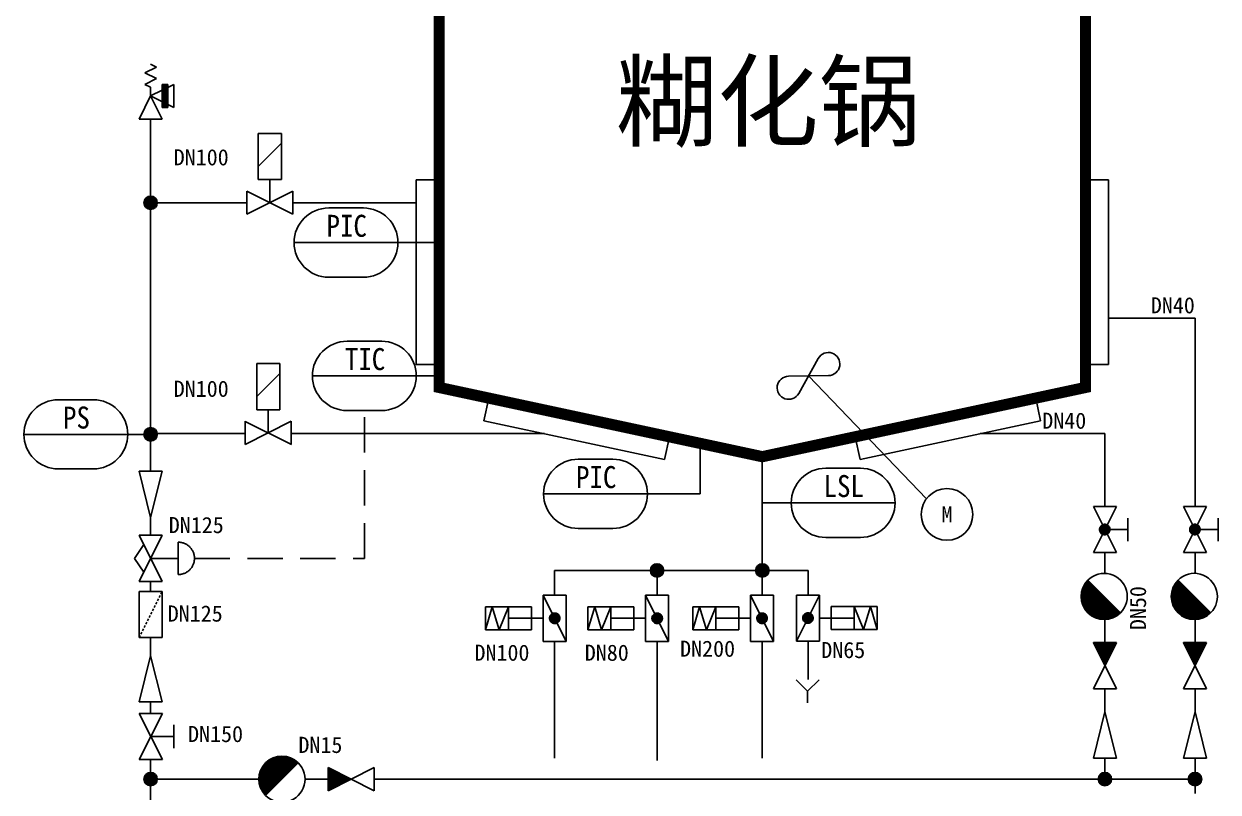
# Model space of a CAD drawing. Header units: millimetres. Extents: x 702 to 1891, y -286 to 555.
# Drawn here: x 941.5 to 1026.1, y 197.9 to 252.4 of the extents above; entities that cross this region are included whole.
import ezdxf
from ezdxf.enums import TextEntityAlignment as Align

# ---------------------------------------------------------------- set-up
doc = ezdxf.new("R2010")
doc.units = ezdxf.units.MM
doc.header["$MEASUREMENT"] = 0
doc.linetypes.add('1', pattern=[0])
doc.linetypes.add('GESTRICHELT', pattern=[0.75, 0.5, -0.25])
doc.layers.get('0').update_dxf_attribs({"linetype": 'CONTINUOUS'})
for name, color, linetype in [('DUENN', 7, 'CONTINUOUS'), ('PRODUKT', 3, 'CONTINUOUS'), ('SYMBOLE', 3, 'CONTINUOUS'), ('TEXT', 7, 'CONTINUOUS')]:
    doc.layers.add(name, color=color, linetype=linetype)

# ---------------------------------------------------------------- blocks, each defined once
blk = doc.blocks.new('P856')
at = {"color": 3, "linetype": '1'}
for p, q in [((0, -2.5), (0, 2.5)), ((0, 2.5), (10, 2.5)), ((10, 2.5), (10, -2.5)), ((10, -2.5), (0, -2.5))]:
    blk.add_line(p, q, dxfattribs=at)
at = {"color": 6, "linetype": 'GESTRICHELT'}
blk.add_line((0, -2.5), (10, 2.5), dxfattribs=at)
blk = doc.blocks.new('*X10')
at = {"color": 0}
for p, q in [((150, 187.48), (150.02, 187.49)), ((150, 187.39), (150.07, 187.46)), ((150, 187.3), (150.13, 187.43)), ((150, 187.21), (150.19, 187.4)), ((150, 187.12), (150.25, 187.37)), ((150, 187.03), (150.31, 187.34)), ((150, 186.95), (150.37, 187.32)), ((150, 186.86), (150.43, 187.29)), ((150, 186.77), (150.49, 187.26)), ((150, 186.68), (150.55, 187.23)), ((150, 186.59), (150.6, 187.2)), ((150, 186.5), (150.66, 187.17)), ((150, 186.42), (150.72, 187.14)), ((150, 186.33), (150.78, 187.11)), ((150, 186.24), (150.84, 187.08)), ((150, 186.15), (150.9, 187.05)), ((150, 186.06), (150.96, 187.02)), ((150, 185.97), (151.02, 186.99)), ((150, 185.89), (151.08, 186.96)), ((150, 185.8), (151.14, 186.93)), ((150, 185.71), (151.19, 186.9)), ((150, 185.62), (151.25, 186.87)), ((150, 185.53), (151.31, 186.84)), ((150, 185.44), (151.37, 186.81)), ((150, 185.36), (151.43, 186.79)), ((150, 185.27), (151.49, 186.76)), ((150, 185.18), (151.55, 186.73)), ((150, 185.09), (151.61, 186.7)), ((150, 185), (151.67, 186.67)), ((150, 184.91), (151.72, 186.64)), ((150, 184.83), (151.78, 186.61)), ((150, 184.74), (151.84, 186.58)), ((150, 184.65), (151.9, 186.55)), ((150, 184.56), (151.96, 186.52)), ((150, 184.47), (152.02, 186.49)), ((150, 184.38), (152.08, 186.46)), ((150, 184.29), (152.14, 186.43)), ((150, 184.21), (152.2, 186.4)), ((150, 184.12), (152.25, 186.37)), ((150, 184.03), (152.31, 186.34)), ((150, 183.94), (152.37, 186.31)), ((150, 183.85), (152.43, 186.28)), ((150, 183.76), (152.49, 186.25)), ((150, 183.68), (152.55, 186.23)), ((150, 183.59), (152.61, 186.2)), ((150, 183.5), (152.67, 186.17)), ((150, 183.41), (152.73, 186.14)), ((150, 183.32), (152.79, 186.11)), ((150, 183.23), (152.84, 186.08)), ((150, 183.15), (152.9, 186.05)), ((150, 183.06), (152.96, 186.02)), ((150, 182.97), (153.02, 185.99)), ((150, 182.88), (153.08, 185.96)), ((150, 182.79), (153.14, 185.93)), ((150, 182.7), (153.2, 185.9)), ((150, 182.62), (153.26, 185.87)), ((150, 182.53), (153.32, 185.84)), ((150.12, 182.56), (153.37, 185.81)), ((150.3, 182.65), (153.43, 185.78)), ((150.48, 182.74), (153.49, 185.75)), ((150.65, 182.83), (153.55, 185.72)), ((150.83, 182.92), (153.61, 185.69)), ((151.01, 183), (153.67, 185.67)), ((151.18, 183.09), (153.73, 185.64)), ((151.36, 183.18), (153.79, 185.61)), ((151.54, 183.27), (153.85, 185.58)), ((151.71, 183.36), (153.9, 185.55)), ((151.89, 183.45), (153.96, 185.52)), ((152.07, 183.53), (154.02, 185.49)), ((152.24, 183.62), (154.08, 185.46)), ((152.42, 183.71), (154.14, 185.43)), ((152.6, 183.8), (154.2, 185.4)), ((152.77, 183.89), (154.26, 185.37)), ((152.95, 183.98), (154.32, 185.34)), ((153.13, 184.06), (154.38, 185.31)), ((153.3, 184.15), (154.43, 185.28)), ((153.48, 184.24), (154.49, 185.25)), ((153.66, 184.33), (154.55, 185.22)), ((153.84, 184.42), (154.61, 185.19)), ((154.01, 184.51), (154.67, 185.16)), ((154.19, 184.59), (154.73, 185.14)), ((154.37, 184.68), (154.79, 185.11)), ((154.54, 184.77), (154.85, 185.08)), ((154.72, 184.86), (154.91, 185.05)), ((154.9, 184.95), (154.97, 185.02))]:
    blk.add_line(p, q, dxfattribs=at)
blk = doc.blocks.new('006041')
at = {"color": 3, "linetype": 'Continuous'}
for p, q in [((0, -2.5), (10, 2.5)), ((10, -2.5), (0, 2.5)), ((0, 2.5), (0, -2.5)), ((10, 2.5), (10, -2.5))]:
    blk.add_line(p, q, dxfattribs=at)
at = {"color": 3}
blk.add_blockref('*X10', (-150, -185), dxfattribs=at)
blk = doc.blocks.new('00629')
at = {"color": 3, "linetype": '1'}
blk.add_line((3.535534, 3.535534), (-3.535534, -3.535534), dxfattribs=at)
at = {"color": 6, "linetype": '1'}
for p, q in [((-3.515018, -3.555932), (3.555932, 3.515018)), ((-3.369948, -3.693705), (3.693704, 3.369948)), ((-3.219201, -3.8258), (3.8258, 3.219201)), ((-3.062731, -3.952174), (3.952174, 3.062731)), ((-2.900466, -4.072751), (4.072751, 2.900466)), ((-2.732299, -4.187427), (4.187427, 2.732299)), ((-2.558093, -4.296063), (4.296063, 2.558093)), ((-2.377672, -4.398485), (4.398485, 2.377672)), ((-2.19082, -4.494475), (4.494475, 2.190819)), ((-1.997268, -4.583767), (4.583767, 1.997268)), ((-1.796694, -4.666036), (4.666036, 1.796694)), ((-1.588704, -4.740888), (4.740888, 1.588704)), ((-1.372818, -4.807845), (4.807845, 1.372818)), ((-1.14845, -4.866319), (4.866319, 1.14845)), ((-0.914875, -4.915588), (4.915588, 0.914875)), ((-0.671191, -4.954745), (4.954745, 0.67119)), ((-0.416246, -4.982644), (4.982644, 0.416246)), ((-0.148552, -4.997793), (4.997793, 0.148552)), ((0.133876, -4.998207), (4.998207, -0.133876)), ((0.433778, -4.981148), (4.981148, -0.433778)), ((0.755118, -4.942651), (4.942651, -0.755118)), ((1.10402, -4.876591), (4.876591, -1.10402)), ((1.490908, -4.772545), (4.772545, -1.490908)), ((1.936548, -4.609748), (4.609748, -1.936548)), ((2.497666, -4.331474), (4.331474, -2.497666))]:
    blk.add_line(p, q, dxfattribs=at)
at = {"color": 3, "linetype": '1'}
for start, end in [(45, 225.000008), (225.000008, 45)]:
    blk.add_arc((0, 0), 5, start, end, dxfattribs=at)
blk = doc.blocks.new('T710')
at = {"color": 3, "linetype": '1'}
for p, q in [((-1.25, 11.25), (0.004292, 11.877146)), ((1.25, 10), (-1.25, 11.25)), ((-1.25, 8.75), (1.25, 10)), ((1.25, 7.5), (-1.25, 8.75)), ((0, 5), (-5, 7.5)), ((-5, 7.5), (-5, 2.5)), ((-3.75, 2.5), (-3.75, 7.5)), ((-3.75, 7.5), (-2.5, 7.5)), ((-2.5, 7.5), (-2.5, 2.5)), ((1.25, 7.5), (0, 6.875)), ((0, 6.25), (0, 6.875)), ((0, 5), (0, 6.25)), ((-5, 2.5), (0, 5)), ((0, 5), (-2.5, 0)), ((2.5, 0), (0, 5)), ((-2.5, 2.5), (-3.75, 2.5)), ((-2.5, 0), (2.5, 0))]:
    blk.add_line(p, q, dxfattribs=at)
at = {"color": 6, "linetype": '1'}
for p, q in [((-3.75, 6.262565), (-2.512565, 7.5)), ((-3.75, 6.616118), (-2.866119, 7.5)), ((-3.75, 6.969672), (-3.219672, 7.5)), ((-3.75, 7.323225), (-3.573225, 7.5)), ((-3.75, 5.909012), (-2.5, 7.159012)), ((-3.75, 5.555458), (-2.5, 6.805458)), ((-3.75, 5.201905), (-2.5, 6.451905)), ((-3.75, 4.848352), (-2.5, 6.098352)), ((-3.75, 4.494798), (-2.5, 5.744798)), ((-3.75, 4.141245), (-2.5, 5.391245)), ((-3.75, 3.787691), (-2.5, 5.037691)), ((-3.75, 3.434138), (-2.5, 4.684138)), ((-3.75, 3.080585), (-2.5, 4.330585)), ((-3.75, 2.727031), (-2.5, 3.977031)), ((-3.623478, 2.5), (-2.5, 3.623478)), ((-3.269925, 2.5), (-2.5, 3.269924)), ((-2.916371, 2.5), (-2.5, 2.916371)), ((-2.562818, 2.5), (-2.5, 2.562818))]:
    blk.add_line(p, q, dxfattribs=at)
at = {"color": 1, "linetype": '1'}
for p, q in [((-3.75, 6.792895), (-3.042895, 7.5)), ((-3.75, 5.378682), (-2.5, 6.628682)), ((-3.75, 3.964468), (-2.5, 5.214468)), ((-3.75, 2.550254), (-2.5, 3.800254))]:
    blk.add_line(p, q, dxfattribs=at)
blk = doc.blocks.new('V158')
at = {"color": 3, "linetype": '1'}
for p, q in [((0, 2.5), (0, -2.5)), ((10, 0), (0, 2.5)), ((0, -2.5), (10, 0))]:
    blk.add_line(p, q, dxfattribs=at)
blk = doc.blocks.new('*X14')
at = {"color": 0}
for p, q in [((150, 187.48), (150.02, 187.49)), ((150, 187.39), (150.07, 187.46)), ((150, 187.3), (150.13, 187.43)), ((150, 187.21), (150.19, 187.4)), ((150, 187.12), (150.25, 187.37)), ((150, 187.03), (150.31, 187.34)), ((150, 186.95), (150.37, 187.32)), ((150, 186.86), (150.43, 187.29)), ((150, 186.77), (150.49, 187.26)), ((150, 186.68), (150.55, 187.23)), ((150, 186.59), (150.6, 187.2)), ((150, 186.5), (150.66, 187.17)), ((150, 186.42), (150.72, 187.14)), ((150, 186.33), (150.78, 187.11)), ((150, 186.24), (150.84, 187.08)), ((150, 186.15), (150.9, 187.05)), ((150, 186.06), (150.96, 187.02)), ((150, 185.97), (151.02, 186.99)), ((150, 185.89), (151.08, 186.96)), ((150, 185.8), (151.14, 186.93)), ((150, 185.71), (151.19, 186.9)), ((150, 185.62), (151.25, 186.87)), ((150, 185.53), (151.31, 186.84)), ((150, 185.44), (151.37, 186.81)), ((150, 185.36), (151.43, 186.79)), ((150, 185.27), (151.49, 186.76)), ((150, 185.18), (151.55, 186.73)), ((150, 185.09), (151.61, 186.7)), ((150, 185), (151.67, 186.67)), ((150, 184.91), (151.72, 186.64)), ((150, 184.83), (151.78, 186.61)), ((150, 184.74), (151.84, 186.58)), ((150, 184.65), (151.9, 186.55)), ((150, 184.56), (151.96, 186.52)), ((150, 184.47), (152.02, 186.49)), ((150, 184.38), (152.08, 186.46)), ((150, 184.29), (152.14, 186.43)), ((150, 184.21), (152.2, 186.4)), ((150, 184.12), (152.25, 186.37)), ((150, 184.03), (152.31, 186.34)), ((150, 183.94), (152.37, 186.31)), ((150, 183.85), (152.43, 186.28)), ((150, 183.76), (152.49, 186.25)), ((150, 183.68), (152.55, 186.23)), ((150, 183.59), (152.61, 186.2)), ((150, 183.5), (152.67, 186.17)), ((150, 183.41), (152.73, 186.14)), ((150, 183.32), (152.79, 186.11)), ((150, 183.23), (152.84, 186.08)), ((150, 183.15), (152.9, 186.05)), ((150, 183.06), (152.96, 186.02)), ((150, 182.97), (153.02, 185.99)), ((150, 182.88), (153.08, 185.96)), ((150, 182.79), (153.14, 185.93)), ((150, 182.7), (153.2, 185.9)), ((150, 182.62), (153.26, 185.87)), ((150, 182.53), (153.32, 185.84)), ((150.12, 182.56), (153.37, 185.81)), ((150.3, 182.65), (153.43, 185.78)), ((150.48, 182.74), (153.49, 185.75)), ((150.65, 182.83), (153.55, 185.72)), ((150.83, 182.92), (153.61, 185.69)), ((151.01, 183), (153.67, 185.67)), ((151.18, 183.09), (153.73, 185.64)), ((151.36, 183.18), (153.79, 185.61)), ((151.54, 183.27), (153.85, 185.58)), ((151.71, 183.36), (153.9, 185.55)), ((151.89, 183.45), (153.96, 185.52)), ((152.07, 183.53), (154.02, 185.49)), ((152.24, 183.62), (154.08, 185.46)), ((152.42, 183.71), (154.14, 185.43)), ((152.6, 183.8), (154.2, 185.4)), ((152.77, 183.89), (154.26, 185.37)), ((152.95, 183.98), (154.32, 185.34)), ((153.13, 184.06), (154.38, 185.31)), ((153.3, 184.15), (154.43, 185.28)), ((153.48, 184.24), (154.49, 185.25)), ((153.66, 184.33), (154.55, 185.22)), ((153.84, 184.42), (154.61, 185.19)), ((154.01, 184.51), (154.67, 185.16)), ((154.19, 184.59), (154.73, 185.14)), ((154.37, 184.68), (154.79, 185.11)), ((154.54, 184.77), (154.85, 185.08)), ((154.72, 184.86), (154.91, 185.05)), ((154.9, 184.95), (154.97, 185.02))]:
    blk.add_line(p, q, dxfattribs=at)

msp = doc.modelspace()

# ---------------------------------------------------------------- hatches: boundary and pattern name
at = {"layer": 'TEXT'}
for points in [[(950.974, 239.684, 1), (950.024, 239.684, 1)], [(950.974, 223.277, 1), (950.024, 223.277, 1)], [(986.858, 213.636, 1), (985.907, 213.636, 1)], [(994.317, 213.636, 1), (993.367, 213.636, 1)], [(950.974, 198.85, 1), (950.024, 198.85, 1)], [(1018.592, 198.85, 1), (1017.642, 198.85, 1)], [(1024.977, 198.85, 1), (1024.027, 198.85, 1)]]:
    msp.add_hatch(color=256, dxfattribs=at).paths.add_polyline_path(points)

# ---------------------------------------------------------------- linework, layer by layer
at = {"color": 6}
for p, q in [((950.499, 245.616), (950.499, 220.664)), ((957.337, 239.684), (950.499, 239.684)), ((969.308, 239.684), (960.608, 239.684)), ((1018.375, 231.506), (1024.502, 231.506)), ((1024.502, 231.506), (1024.502, 218.167)), ((950.499, 223.328), (957.224, 223.328)), ((960.495, 223.328), (978.403, 223.328)), ((1018.117, 223.328), (1009.28, 223.328)), ((1018.117, 223.328), (1018.117, 218.167)), ((950.499, 217.393), (950.499, 216.126)), ((1018.117, 214.896), (1018.117, 213.429)), ((1024.502, 214.896), (1024.502, 213.429)), ((950.499, 212.855), (950.499, 212.149)), ((950.499, 208.878), (950.499, 207.592)), ((950.499, 204.321), (950.499, 203.503)), ((950.499, 200.232), (950.499, 162.196)), ((958.17, 198.85), (950.499, 198.85))]:
    msp.add_line(p, q, dxfattribs=at)
at = {"color": 3, "linetype": '1'}
for p, q in [((959.762, 244.601), (958.126, 244.601)), ((958.126, 241.329), (958.126, 244.601)), ((959.762, 241.329), (959.762, 244.601)), ((958.118, 242.254), (959.751, 243.885)), ((959.762, 241.329), (958.126, 241.329)), ((958.944, 239.694), (958.944, 241.329)), ((957.309, 240.512), (957.309, 238.876)), ((960.58, 240.512), (957.309, 238.876)), ((957.321, 240.504), (960.587, 238.873)), ((960.58, 238.876), (960.58, 240.512)), ((958.015, 225.017), (958.015, 228.288)), ((959.65, 228.288), (958.015, 228.288)), ((959.65, 225.017), (959.65, 228.288)), ((958.006, 225.941), (959.639, 227.572)), ((959.65, 225.017), (958.015, 225.017)), ((959.65, 225.017), (958.015, 225.017)), ((958.832, 223.381), (958.832, 225.017)), ((960.468, 224.199), (957.197, 222.563)), ((957.197, 224.199), (957.197, 222.563)), ((957.209, 224.191), (960.475, 222.56)), ((960.468, 222.563), (960.468, 224.199)), ((949.682, 220.664), (950.499, 217.393)), ((951.317, 220.664), (949.682, 220.664)), ((950.499, 217.393), (951.317, 220.664)), ((1017.299, 218.167), (1018.935, 214.896)), ((1018.935, 218.167), (1017.299, 214.896)), ((1017.299, 218.167), (1018.935, 218.167)), ((1023.684, 218.167), (1025.32, 218.167)), ((1025.32, 218.167), (1023.684, 214.896)), ((1023.684, 218.167), (1025.32, 214.896)), ((1017.752, 216.633), (1017.744, 216.597)), ((1017.763, 216.669), (1017.752, 216.633)), ((1017.752, 216.635), (1018.207, 216.18)), ((1017.779, 216.703), (1017.763, 216.669)), ((1017.764, 216.669), (1018.241, 216.192)), ((1017.778, 216.701), (1018.273, 216.206)), ((1017.797, 216.735), (1017.779, 216.703)), ((1017.795, 216.731), (1018.303, 216.222)), ((1017.819, 216.765), (1017.797, 216.735)), ((1017.813, 216.758), (1018.33, 216.241)), ((1017.843, 216.793), (1017.819, 216.765)), ((1017.834, 216.784), (1018.356, 216.262)), ((1017.871, 216.819), (1017.843, 216.793)), ((1017.857, 216.807), (1018.379, 216.285)), ((1017.901, 216.841), (1017.871, 216.819)), ((1017.883, 216.828), (1018.4, 216.31)), ((1017.932, 216.86), (1017.901, 216.841)), ((1017.91, 216.847), (1018.419, 216.338)), ((1017.966, 216.876), (1017.932, 216.86)), ((1017.939, 216.864), (1018.436, 216.367)), ((1018.001, 216.889), (1017.966, 216.876)), ((1017.971, 216.878), (1018.45, 216.399)), ((1018.037, 216.898), (1018.001, 216.889)), ((1018.005, 216.89), (1018.462, 216.433)), ((1018.074, 216.903), (1018.037, 216.898)), ((1018.043, 216.899), (1018.471, 216.471)), ((1018.111, 216.905), (1018.074, 216.903)), ((1018.084, 216.904), (1018.476, 216.512)), ((1018.149, 216.902), (1018.111, 216.905)), ((1018.13, 216.904), (1018.476, 216.558)), ((1018.185, 216.896), (1018.149, 216.902)), ((1018.184, 216.897), (1018.469, 216.612)), ((1018.221, 216.887), (1018.185, 216.896)), ((1018.256, 216.873), (1018.221, 216.887)), ((1018.251, 216.875), (1018.448, 216.679)), ((1018.29, 216.857), (1018.256, 216.873)), ((1018.321, 216.837), (1018.29, 216.857)), ((1018.35, 216.814), (1018.321, 216.837)), ((1018.377, 216.788), (1018.35, 216.814)), ((1018.401, 216.759), (1018.377, 216.788)), ((1018.422, 216.729), (1018.401, 216.759)), ((1018.44, 216.696), (1018.422, 216.729)), ((1018.455, 216.661), (1018.44, 216.696)), ((1018.465, 216.626), (1018.455, 216.661)), ((1018.473, 216.589), (1018.465, 216.626)), ((1019.752, 217.35), (1019.752, 215.714)), ((1024.137, 216.633), (1024.129, 216.597)), ((1024.149, 216.669), (1024.137, 216.633)), ((1024.137, 216.635), (1024.592, 216.18)), ((1024.164, 216.703), (1024.149, 216.669)), ((1024.149, 216.669), (1024.627, 216.192)), ((1024.163, 216.701), (1024.659, 216.206)), ((1024.182, 216.735), (1024.164, 216.703)), ((1024.18, 216.731), (1024.688, 216.222)), ((1024.204, 216.765), (1024.182, 216.735)), ((1024.199, 216.758), (1024.716, 216.241)), ((1024.229, 216.793), (1024.204, 216.765)), ((1024.22, 216.784), (1024.741, 216.262)), ((1024.256, 216.819), (1024.229, 216.793)), ((1024.243, 216.807), (1024.764, 216.285)), ((1024.286, 216.841), (1024.256, 216.819)), ((1024.268, 216.828), (1024.785, 216.31)), ((1024.318, 216.86), (1024.286, 216.841)), ((1024.295, 216.847), (1024.804, 216.338)), ((1024.351, 216.876), (1024.318, 216.86)), ((1024.324, 216.864), (1024.821, 216.367)), ((1024.386, 216.889), (1024.351, 216.876)), ((1024.356, 216.878), (1024.836, 216.399)), ((1024.423, 216.898), (1024.386, 216.889)), ((1024.391, 216.89), (1024.847, 216.433)), ((1024.459, 216.903), (1024.423, 216.898)), ((1024.428, 216.899), (1024.856, 216.471)), ((1024.497, 216.905), (1024.459, 216.903)), ((1024.469, 216.904), (1024.861, 216.512)), ((1024.534, 216.902), (1024.497, 216.905)), ((1024.516, 216.904), (1024.861, 216.558)), ((1024.571, 216.896), (1024.534, 216.902)), ((1024.569, 216.897), (1024.854, 216.612)), ((1024.607, 216.887), (1024.571, 216.896)), ((1024.641, 216.873), (1024.607, 216.887)), ((1024.637, 216.875), (1024.833, 216.679)), ((1024.675, 216.857), (1024.641, 216.873)), ((1024.706, 216.837), (1024.675, 216.857)), ((1024.735, 216.814), (1024.706, 216.837)), ((1024.762, 216.788), (1024.735, 216.814)), ((1024.786, 216.759), (1024.762, 216.788)), ((1024.807, 216.729), (1024.786, 216.759)), ((1024.825, 216.696), (1024.807, 216.729)), ((1024.84, 216.661), (1024.825, 216.696)), ((1024.851, 216.626), (1024.84, 216.661)), ((1024.858, 216.589), (1024.851, 216.626)), ((1026.138, 217.35), (1026.138, 215.714)), ((951.317, 216.126), (949.682, 216.126)), ((949.682, 212.855), (951.317, 216.126)), ((949.682, 216.126), (951.317, 212.855)), ((1017.744, 216.597), (1017.739, 216.56)), ((1017.739, 216.56), (1017.739, 216.523)), ((1017.739, 216.555), (1018.127, 216.167)), ((1017.739, 216.523), (1017.742, 216.485)), ((1017.74, 216.508), (1018.08, 216.167)), ((1017.742, 216.485), (1017.749, 216.449)), ((1017.744, 216.597), (1018.169, 216.172)), ((1017.748, 216.454), (1018.026, 216.176)), ((1017.749, 216.449), (1017.759, 216.413)), ((1017.759, 216.413), (1017.774, 216.379)), ((1017.771, 216.384), (1017.957, 216.199)), ((1017.774, 216.379), (1017.791, 216.346)), ((1017.791, 216.346), (1017.812, 216.315)), ((1017.812, 216.315), (1017.836, 216.286)), ((1017.836, 216.286), (1017.862, 216.26)), ((1017.862, 216.26), (1017.891, 216.237)), ((1017.891, 216.237), (1017.922, 216.216)), ((1017.922, 216.216), (1017.956, 216.199)), ((1017.956, 216.199), (1017.99, 216.186)), ((1017.99, 216.186), (1018.026, 216.176)), ((1018.026, 216.176), (1018.063, 216.169)), ((1018.063, 216.169), (1018.1, 216.167)), ((1018.1, 216.167), (1018.108, 216.166)), ((1018.108, 216.166), (1018.145, 216.168)), ((1018.145, 216.168), (1018.182, 216.174)), ((1018.182, 216.174), (1018.218, 216.183)), ((1018.218, 216.183), (1018.253, 216.196)), ((1018.253, 216.196), (1018.286, 216.213)), ((1018.286, 216.213), (1018.318, 216.232)), ((1018.318, 216.232), (1018.347, 216.255)), ((1018.347, 216.255), (1018.374, 216.281)), ((1018.374, 216.281), (1018.399, 216.309)), ((1018.399, 216.309), (1018.42, 216.339)), ((1018.42, 216.339), (1018.438, 216.372)), ((1018.438, 216.372), (1018.453, 216.406)), ((1018.453, 216.406), (1018.464, 216.441)), ((1018.464, 216.441), (1018.472, 216.478)), ((1018.472, 216.478), (1018.476, 216.515)), ((1018.476, 216.552), (1018.473, 216.589)), ((1018.476, 216.515), (1018.476, 216.552)), ((1018.476, 216.532), (1019.752, 216.532)), ((1024.125, 216.56), (1024.124, 216.523)), ((1024.124, 216.555), (1024.512, 216.167)), ((1024.124, 216.523), (1024.127, 216.485)), ((1024.129, 216.597), (1024.125, 216.56)), ((1024.125, 216.508), (1024.466, 216.167)), ((1024.127, 216.485), (1024.134, 216.449)), ((1024.129, 216.597), (1024.554, 216.172)), ((1024.133, 216.454), (1024.411, 216.176)), ((1024.134, 216.449), (1024.145, 216.413)), ((1024.145, 216.413), (1024.159, 216.379)), ((1024.156, 216.384), (1024.342, 216.199)), ((1024.159, 216.379), (1024.176, 216.346)), ((1024.176, 216.346), (1024.197, 216.315)), ((1024.197, 216.315), (1024.221, 216.286)), ((1024.221, 216.286), (1024.247, 216.26)), ((1024.247, 216.26), (1024.276, 216.237)), ((1024.276, 216.237), (1024.308, 216.216)), ((1024.308, 216.216), (1024.341, 216.199)), ((1024.341, 216.199), (1024.376, 216.186)), ((1024.376, 216.186), (1024.411, 216.176)), ((1024.411, 216.176), (1024.448, 216.169)), ((1024.448, 216.169), (1024.485, 216.167)), ((1024.485, 216.167), (1024.493, 216.166)), ((1024.493, 216.166), (1024.53, 216.168)), ((1024.53, 216.168), (1024.567, 216.174)), ((1024.567, 216.174), (1024.603, 216.183)), ((1024.603, 216.183), (1024.638, 216.196)), ((1024.638, 216.196), (1024.671, 216.213)), ((1024.671, 216.213), (1024.703, 216.232)), ((1024.703, 216.232), (1024.733, 216.255)), ((1024.733, 216.255), (1024.76, 216.281)), ((1024.76, 216.281), (1024.784, 216.309)), ((1024.784, 216.309), (1024.805, 216.339)), ((1024.805, 216.339), (1024.824, 216.372)), ((1024.824, 216.372), (1024.838, 216.406)), ((1024.838, 216.406), (1024.85, 216.441)), ((1024.85, 216.441), (1024.857, 216.478)), ((1024.857, 216.478), (1024.861, 216.515)), ((1024.862, 216.552), (1024.858, 216.589)), ((1024.861, 216.515), (1024.862, 216.552)), ((1024.861, 216.532), (1026.138, 216.532)), ((949.355, 214.49), (950.009, 215.472)), ((952.462, 213.346), (952.462, 215.635)), ((952.462, 215.635), (952.519, 215.634)), ((952.519, 215.634), (952.577, 215.629)), ((952.577, 215.629), (952.634, 215.622)), ((952.634, 215.622), (952.69, 215.612)), ((952.69, 215.612), (952.746, 215.599)), ((952.746, 215.599), (952.802, 215.584)), ((952.802, 215.584), (952.856, 215.565)), ((952.856, 215.565), (952.91, 215.544)), ((952.91, 215.544), (952.962, 215.52)), ((952.962, 215.52), (953.013, 215.494)), ((953.013, 215.494), (953.063, 215.465)), ((953.063, 215.465), (953.111, 215.433)), ((953.111, 215.433), (953.157, 215.399)), ((953.157, 215.399), (953.202, 215.363)), ((953.202, 215.363), (953.245, 215.325)), ((953.245, 215.325), (953.286, 215.285)), ((953.286, 215.285), (953.325, 215.242)), ((953.325, 215.242), (953.362, 215.198)), ((953.362, 215.198), (953.396, 215.152)), ((953.396, 215.152), (953.428, 215.104)), ((953.428, 215.104), (953.458, 215.055)), ((953.458, 215.055), (953.485, 215.004)), ((953.485, 215.004), (953.509, 214.952)), ((953.509, 214.952), (953.531, 214.899)), ((950.009, 213.509), (949.355, 214.49)), ((950.499, 214.49), (952.462, 214.49)), ((953.541, 214.11), (953.521, 214.056)), ((953.531, 214.899), (953.55, 214.845)), ((953.559, 214.165), (953.541, 214.11)), ((953.55, 214.845), (953.567, 214.789)), ((953.574, 214.22), (953.559, 214.165)), ((953.567, 214.789), (953.58, 214.734)), ((953.586, 214.276), (953.574, 214.22)), ((953.58, 214.734), (953.591, 214.677)), ((953.596, 214.333), (953.586, 214.276)), ((953.591, 214.677), (953.599, 214.62)), ((953.602, 214.39), (953.596, 214.333)), ((953.599, 214.62), (953.604, 214.563)), ((953.606, 214.448), (953.602, 214.39)), ((953.604, 214.563), (953.606, 214.505)), ((953.606, 214.505), (953.606, 214.448)), ((1018.935, 214.896), (1017.299, 214.896)), ((1025.32, 214.896), (1023.684, 214.896)), ((952.492, 213.346), (952.462, 213.346)), ((952.549, 213.349), (952.492, 213.346)), ((952.606, 213.355), (952.549, 213.349)), ((952.663, 213.364), (952.606, 213.355)), ((952.719, 213.375), (952.663, 213.364)), ((952.775, 213.389), (952.719, 213.375)), ((952.83, 213.407), (952.775, 213.389)), ((952.884, 213.426), (952.83, 213.407)), ((952.937, 213.449), (952.884, 213.426)), ((952.989, 213.474), (952.937, 213.449)), ((953.039, 213.502), (952.989, 213.474)), ((953.088, 213.532), (953.039, 213.502)), ((953.135, 213.565), (953.088, 213.532)), ((953.181, 213.6), (953.135, 213.565)), ((953.225, 213.637), (953.181, 213.6)), ((953.267, 213.676), (953.225, 213.637)), ((953.307, 213.718), (953.267, 213.676)), ((953.344, 213.761), (953.307, 213.718)), ((953.38, 213.807), (953.344, 213.761)), ((953.413, 213.854), (953.38, 213.807)), ((953.444, 213.902), (953.413, 213.854)), ((953.472, 213.952), (953.444, 213.902)), ((953.498, 214.004), (953.472, 213.952)), ((953.521, 214.056), (953.498, 214.004)), ((951.317, 212.855), (949.682, 212.855)), ((1023.297, 212.95), (1025.61, 210.637)), ((978.306, 211.879), (978.306, 208.608)), ((978.306, 211.879), (979.942, 208.608)), ((979.942, 211.879), (978.306, 211.879)), ((979.942, 208.608), (979.942, 211.879)), ((985.565, 211.879), (985.565, 208.608)), ((985.565, 211.879), (987.2, 208.608)), ((987.2, 211.879), (985.565, 211.879)), ((987.2, 208.608), (987.2, 211.879)), ((992.996, 211.879), (994.631, 208.608)), ((992.996, 211.879), (992.996, 208.608)), ((994.631, 211.879), (992.996, 211.879)), ((994.631, 208.608), (994.631, 211.879)), ((997.9, 211.893), (996.265, 208.622)), ((996.265, 208.622), (996.265, 211.893)), ((996.265, 211.893), (997.9, 211.893)), ((997.9, 211.893), (997.9, 208.622)), ((974.217, 211.061), (974.217, 209.426)), ((974.217, 209.426), (974.708, 211.061)), ((977.488, 211.061), (974.217, 211.061)), ((974.708, 211.061), (975.198, 209.426)), ((975.198, 209.426), (975.853, 211.061)), ((975.853, 209.426), (975.853, 211.061)), ((977.488, 211.061), (977.488, 209.426)), ((981.476, 211.061), (981.476, 209.426)), ((981.476, 209.426), (981.967, 211.061)), ((984.747, 211.061), (981.476, 211.061)), ((981.967, 211.061), (982.457, 209.426)), ((982.457, 209.426), (983.112, 211.061)), ((983.112, 209.426), (983.112, 211.061)), ((984.747, 211.061), (984.747, 209.426)), ((988.907, 209.426), (989.397, 211.061)), ((988.907, 211.061), (988.907, 209.426)), ((992.178, 211.061), (988.907, 211.061)), ((989.397, 211.061), (989.888, 209.426)), ((989.888, 209.426), (990.542, 211.061)), ((990.542, 209.426), (990.542, 211.061)), ((992.178, 211.061), (992.178, 209.426)), ((998.718, 211.075), (998.718, 209.44)), ((998.718, 211.075), (1001.989, 211.075)), ((1001.008, 209.44), (1000.354, 211.075)), ((1000.354, 209.44), (1000.354, 211.075)), ((1001.499, 211.075), (1001.008, 209.44)), ((1001.989, 209.44), (1001.499, 211.075)), ((1001.989, 211.075), (1001.989, 209.44)), ((977.488, 210.244), (975.853, 210.244)), ((978.306, 210.244), (977.488, 210.244)), ((978.764, 210.264), (978.768, 210.301)), ((978.765, 210.227), (978.764, 210.264)), ((979.11, 210.616), (978.765, 210.27)), ((979.156, 210.616), (978.765, 210.224)), ((978.769, 210.19), (978.765, 210.227)), ((978.768, 210.301), (978.775, 210.338)), ((978.776, 210.153), (978.769, 210.19)), ((979.198, 210.611), (978.77, 210.183)), ((979.057, 210.608), (978.772, 210.324)), ((978.775, 210.338), (978.786, 210.373)), ((978.787, 210.118), (978.776, 210.153)), ((979.235, 210.602), (978.778, 210.145)), ((978.786, 210.373), (978.801, 210.408)), ((978.802, 210.084), (978.787, 210.118)), ((979.27, 210.59), (978.79, 210.111)), ((978.989, 210.587), (978.793, 210.391)), ((978.801, 210.408), (978.819, 210.44)), ((978.821, 210.051), (978.802, 210.084)), ((979.302, 210.576), (978.805, 210.079)), ((978.819, 210.44), (978.84, 210.471)), ((978.842, 210.021), (978.821, 210.051)), ((979.331, 210.559), (978.822, 210.049)), ((978.84, 210.471), (978.864, 210.5)), ((979.358, 210.54), (978.841, 210.022)), ((978.866, 209.992), (978.842, 210.021)), ((979.383, 210.519), (978.862, 209.997)), ((978.864, 210.5), (978.89, 210.525)), ((978.893, 209.967), (978.866, 209.992)), ((979.406, 210.495), (978.885, 209.974)), ((978.89, 210.525), (978.92, 210.548)), ((978.923, 209.944), (978.893, 209.967)), ((979.427, 210.47), (978.91, 209.953)), ((978.92, 210.548), (978.951, 210.568)), ((978.954, 209.924), (978.923, 209.944)), ((979.446, 210.443), (978.938, 209.934)), ((978.951, 210.568), (978.984, 210.585)), ((978.988, 209.908), (978.954, 209.924)), ((979.463, 210.413), (978.967, 209.918)), ((978.984, 210.585), (979.019, 210.598)), ((979.023, 209.895), (978.988, 209.908)), ((979.477, 210.381), (978.999, 209.903)), ((979.019, 210.598), (979.055, 210.608)), ((979.059, 209.886), (979.023, 209.895)), ((979.489, 210.346), (979.034, 209.892)), ((979.055, 210.608), (979.092, 210.614)), ((979.096, 209.88), (979.059, 209.886)), ((979.497, 210.309), (979.072, 209.883)), ((979.092, 210.614), (979.129, 210.616)), ((979.133, 209.878), (979.096, 209.88)), ((979.502, 210.267), (979.114, 209.879)), ((979.129, 210.616), (979.166, 210.615)), ((979.141, 209.878), (979.133, 209.878)), ((979.178, 209.881), (979.141, 209.878)), ((979.501, 210.22), (979.16, 209.879)), ((979.166, 210.615), (979.203, 210.61)), ((979.215, 209.887), (979.178, 209.881)), ((979.203, 210.61), (979.24, 210.601)), ((979.493, 210.166), (979.215, 209.887)), ((979.25, 209.897), (979.215, 209.887)), ((979.24, 210.601), (979.275, 210.588)), ((979.285, 209.911), (979.25, 209.897)), ((979.275, 210.588), (979.308, 210.572)), ((979.47, 210.096), (979.284, 209.911)), ((979.318, 209.928), (979.285, 209.911)), ((979.308, 210.572), (979.34, 210.553)), ((979.349, 209.948), (979.318, 209.928)), ((979.34, 210.553), (979.37, 210.53)), ((979.379, 209.972), (979.349, 209.948)), ((979.37, 210.53), (979.397, 210.505)), ((979.405, 209.998), (979.379, 209.972)), ((979.397, 210.505), (979.422, 210.477)), ((979.429, 210.027), (979.405, 209.998)), ((979.422, 210.477), (979.444, 210.447)), ((979.45, 210.058), (979.429, 210.027)), ((979.444, 210.447), (979.462, 210.414)), ((979.467, 210.09), (979.45, 210.058)), ((979.462, 210.414), (979.477, 210.38)), ((979.481, 210.125), (979.467, 210.09)), ((979.477, 210.38), (979.489, 210.345)), ((979.492, 210.161), (979.481, 210.125)), ((979.489, 210.345), (979.497, 210.309)), ((979.499, 210.197), (979.492, 210.161)), ((979.497, 210.309), (979.501, 210.272)), ((979.502, 210.234), (979.499, 210.197)), ((979.501, 210.272), (979.502, 210.234)), ((984.747, 210.244), (983.112, 210.244)), ((985.565, 210.244), (984.747, 210.244)), ((986.023, 210.264), (986.027, 210.301)), ((986.023, 210.227), (986.023, 210.264)), ((986.027, 210.19), (986.023, 210.227)), ((986.369, 210.616), (986.024, 210.27)), ((986.415, 210.616), (986.024, 210.224)), ((986.027, 210.301), (986.034, 210.338)), ((986.035, 210.153), (986.027, 210.19)), ((986.457, 210.611), (986.029, 210.183)), ((986.316, 210.608), (986.031, 210.324)), ((986.034, 210.338), (986.045, 210.373)), ((986.046, 210.118), (986.035, 210.153)), ((986.494, 210.602), (986.037, 210.145)), ((986.045, 210.373), (986.059, 210.408)), ((986.061, 210.084), (986.046, 210.118)), ((986.529, 210.59), (986.049, 210.111)), ((986.248, 210.587), (986.052, 210.391)), ((986.059, 210.408), (986.077, 210.44)), ((986.079, 210.051), (986.061, 210.084)), ((986.56, 210.576), (986.064, 210.079)), ((986.077, 210.44), (986.098, 210.471)), ((986.101, 210.021), (986.079, 210.051)), ((986.59, 210.559), (986.08, 210.049)), ((986.098, 210.471), (986.122, 210.5)), ((986.617, 210.54), (986.099, 210.022)), ((986.125, 209.992), (986.101, 210.021)), ((986.642, 210.519), (986.121, 209.997)), ((986.122, 210.5), (986.149, 210.525)), ((986.152, 209.967), (986.125, 209.992)), ((986.665, 210.495), (986.144, 209.974)), ((986.149, 210.525), (986.179, 210.548)), ((986.182, 209.944), (986.152, 209.967)), ((986.686, 210.47), (986.169, 209.953)), ((986.179, 210.548), (986.21, 210.568)), ((986.213, 209.924), (986.182, 209.944)), ((986.705, 210.443), (986.197, 209.934)), ((986.21, 210.568), (986.243, 210.585)), ((986.247, 209.908), (986.213, 209.924)), ((986.722, 210.413), (986.226, 209.918)), ((986.243, 210.585), (986.278, 210.598)), ((986.282, 209.895), (986.247, 209.908)), ((986.736, 210.381), (986.258, 209.903)), ((986.278, 210.598), (986.314, 210.608)), ((986.318, 209.886), (986.282, 209.895)), ((986.747, 210.346), (986.293, 209.892)), ((986.314, 210.608), (986.351, 210.614)), ((986.355, 209.88), (986.318, 209.886)), ((986.756, 210.309), (986.331, 209.883)), ((986.351, 210.614), (986.388, 210.616)), ((986.392, 209.878), (986.355, 209.88)), ((986.76, 210.267), (986.372, 209.879)), ((986.388, 210.616), (986.425, 210.615)), ((986.399, 209.878), (986.392, 209.878)), ((986.437, 209.881), (986.399, 209.878)), ((986.76, 210.22), (986.419, 209.879)), ((986.425, 210.615), (986.462, 210.61)), ((986.473, 209.887), (986.437, 209.881)), ((986.462, 210.61), (986.498, 210.601)), ((986.509, 209.897), (986.473, 209.887)), ((986.752, 210.166), (986.474, 209.887)), ((986.498, 210.601), (986.533, 210.588)), ((986.544, 209.911), (986.509, 209.897)), ((986.533, 210.588), (986.567, 210.572)), ((986.729, 210.096), (986.543, 209.911)), ((986.577, 209.928), (986.544, 209.911)), ((986.567, 210.572), (986.599, 210.553)), ((986.608, 209.948), (986.577, 209.928)), ((986.599, 210.553), (986.629, 210.53)), ((986.637, 209.972), (986.608, 209.948)), ((986.629, 210.53), (986.656, 210.505)), ((986.664, 209.998), (986.637, 209.972)), ((986.656, 210.505), (986.681, 210.477)), ((986.688, 210.027), (986.664, 209.998)), ((986.681, 210.477), (986.702, 210.447)), ((986.708, 210.058), (986.688, 210.027)), ((986.702, 210.447), (986.721, 210.414)), ((986.726, 210.09), (986.708, 210.058)), ((986.721, 210.414), (986.736, 210.38)), ((986.74, 210.125), (986.726, 210.09)), ((986.736, 210.38), (986.748, 210.345)), ((986.751, 210.161), (986.74, 210.125)), ((986.748, 210.345), (986.756, 210.309)), ((986.758, 210.197), (986.751, 210.161)), ((986.756, 210.309), (986.76, 210.272)), ((986.761, 210.234), (986.758, 210.197)), ((986.76, 210.272), (986.761, 210.234)), ((992.178, 210.244), (990.542, 210.244)), ((992.996, 210.244), (992.178, 210.244)), ((993.846, 210.616), (993.454, 210.224)), ((993.8, 210.616), (993.454, 210.27)), ((993.454, 210.264), (993.458, 210.301)), ((993.454, 210.227), (993.454, 210.264)), ((993.458, 210.19), (993.454, 210.227)), ((993.458, 210.301), (993.465, 210.338)), ((993.466, 210.153), (993.458, 210.19)), ((993.887, 210.611), (993.459, 210.183)), ((993.746, 210.608), (993.462, 210.324)), ((993.465, 210.338), (993.476, 210.373)), ((993.477, 210.118), (993.466, 210.153)), ((993.925, 210.602), (993.468, 210.145)), ((993.476, 210.373), (993.49, 210.408)), ((993.492, 210.084), (993.477, 210.118)), ((993.959, 210.59), (993.48, 210.111)), ((993.679, 210.587), (993.483, 210.391)), ((993.49, 210.408), (993.508, 210.44)), ((993.51, 210.051), (993.492, 210.084)), ((993.991, 210.576), (993.494, 210.079)), ((993.508, 210.44), (993.529, 210.471)), ((993.532, 210.021), (993.51, 210.051)), ((994.021, 210.559), (993.511, 210.049)), ((993.529, 210.471), (993.553, 210.5)), ((994.048, 210.54), (993.53, 210.022)), ((993.556, 209.992), (993.532, 210.021)), ((994.073, 210.519), (993.551, 209.997)), ((993.553, 210.5), (993.58, 210.525)), ((993.583, 209.967), (993.556, 209.992)), ((994.096, 210.495), (993.575, 209.974)), ((993.58, 210.525), (993.609, 210.548)), ((993.612, 209.944), (993.583, 209.967)), ((994.117, 210.47), (993.6, 209.953)), ((993.609, 210.548), (993.641, 210.568)), ((993.644, 209.924), (993.612, 209.944)), ((994.136, 210.443), (993.627, 209.934)), ((993.641, 210.568), (993.674, 210.585)), ((993.678, 209.908), (993.644, 209.924)), ((994.152, 210.413), (993.657, 209.918)), ((993.674, 210.585), (993.709, 210.598)), ((993.713, 209.895), (993.678, 209.908)), ((994.167, 210.381), (993.689, 209.903)), ((993.709, 210.598), (993.745, 210.608)), ((993.749, 209.886), (993.713, 209.895)), ((994.178, 210.346), (993.724, 209.892)), ((993.745, 210.608), (993.782, 210.614)), ((993.785, 209.88), (993.749, 209.886)), ((994.187, 210.309), (993.762, 209.883)), ((993.782, 210.614), (993.819, 210.616)), ((993.823, 209.878), (993.785, 209.88)), ((994.191, 210.267), (993.803, 209.879)), ((993.819, 210.616), (993.856, 210.615)), ((993.83, 209.878), (993.823, 209.878)), ((993.867, 209.881), (993.83, 209.878)), ((994.191, 210.22), (993.85, 209.879)), ((993.856, 210.615), (993.893, 210.61)), ((993.904, 209.887), (993.867, 209.881)), ((993.893, 210.61), (993.929, 210.601)), ((994.183, 210.166), (993.904, 209.887)), ((993.94, 209.897), (993.904, 209.887)), ((993.929, 210.601), (993.964, 210.588)), ((993.975, 209.911), (993.94, 209.897)), ((993.964, 210.588), (993.998, 210.572)), ((994.159, 210.096), (993.974, 209.911)), ((994.008, 209.928), (993.975, 209.911)), ((993.998, 210.572), (994.03, 210.553)), ((994.039, 209.948), (994.008, 209.928)), ((994.03, 210.553), (994.06, 210.53)), ((994.068, 209.972), (994.039, 209.948)), ((994.06, 210.53), (994.087, 210.505)), ((994.095, 209.998), (994.068, 209.972)), ((994.087, 210.505), (994.112, 210.477)), ((994.118, 210.027), (994.095, 209.998)), ((994.112, 210.477), (994.133, 210.447)), ((994.139, 210.058), (994.118, 210.027)), ((994.133, 210.447), (994.152, 210.414)), ((994.157, 210.09), (994.139, 210.058)), ((994.152, 210.414), (994.167, 210.38)), ((994.171, 210.125), (994.157, 210.09)), ((994.167, 210.38), (994.179, 210.345)), ((994.181, 210.161), (994.171, 210.125)), ((994.179, 210.345), (994.187, 210.309)), ((994.188, 210.197), (994.181, 210.161)), ((994.187, 210.309), (994.191, 210.272)), ((994.192, 210.234), (994.188, 210.197)), ((994.191, 210.272), (994.192, 210.234)), ((996.71, 210.323), (996.705, 210.286)), ((996.705, 210.286), (996.705, 210.248)), ((996.705, 210.281), (997.093, 209.893)), ((996.705, 210.248), (996.708, 210.211)), ((996.705, 210.234), (997.046, 209.893)), ((996.708, 210.211), (996.715, 210.175)), ((996.718, 210.359), (996.71, 210.323)), ((996.71, 210.323), (997.135, 209.897)), ((996.714, 210.18), (996.992, 209.901)), ((996.715, 210.175), (996.725, 210.139)), ((996.729, 210.394), (996.718, 210.359)), ((996.718, 210.36), (997.172, 209.906)), ((996.725, 210.139), (996.739, 210.104)), ((996.744, 210.428), (996.729, 210.394)), ((996.729, 210.395), (997.207, 209.917)), ((996.737, 210.11), (996.922, 209.925)), ((996.739, 210.104), (996.757, 210.072)), ((996.763, 210.461), (996.744, 210.428)), ((996.744, 210.427), (997.239, 209.932)), ((996.757, 210.072), (996.778, 210.041)), ((996.76, 210.457), (997.269, 209.948)), ((996.785, 210.491), (996.763, 210.461)), ((996.778, 210.041), (996.801, 210.012)), ((996.779, 210.484), (997.296, 209.967)), ((996.809, 210.519), (996.785, 210.491)), ((996.8, 210.509), (997.322, 209.988)), ((996.801, 210.012), (996.828, 209.986)), ((996.837, 210.544), (996.809, 210.519)), ((996.823, 210.533), (997.345, 210.011)), ((996.828, 209.986), (996.857, 209.962)), ((996.866, 210.567), (996.837, 210.544)), ((996.848, 210.554), (997.366, 210.036)), ((996.857, 209.962), (996.888, 209.942)), ((996.898, 210.586), (996.866, 210.567)), ((996.876, 210.573), (997.385, 210.063)), ((996.888, 209.942), (996.921, 209.925)), ((996.932, 210.602), (996.898, 210.586)), ((996.905, 210.59), (997.402, 210.093)), ((996.921, 209.925), (996.956, 209.911)), ((996.967, 210.615), (996.932, 210.602)), ((996.937, 210.604), (997.416, 210.125)), ((996.956, 209.911), (996.992, 209.901)), ((997.003, 210.624), (996.967, 210.615)), ((996.971, 210.616), (997.428, 210.159)), ((996.992, 209.901), (997.029, 209.895)), ((997.04, 210.629), (997.003, 210.624)), ((997.009, 210.625), (997.437, 210.197)), ((997.029, 209.895), (997.066, 209.892)), ((997.077, 210.63), (997.04, 210.629)), ((997.05, 210.63), (997.442, 210.238)), ((997.066, 209.892), (997.073, 209.892)), ((997.073, 209.892), (997.111, 209.894)), ((997.114, 210.628), (997.077, 210.63)), ((997.096, 210.63), (997.442, 210.284)), ((997.111, 209.894), (997.148, 209.9)), ((997.151, 210.622), (997.114, 210.628)), ((997.148, 209.9), (997.184, 209.909)), ((997.15, 210.622), (997.435, 210.338)), ((997.187, 210.612), (997.151, 210.622)), ((997.184, 209.909), (997.219, 209.922)), ((997.222, 210.599), (997.187, 210.612)), ((997.217, 210.601), (997.413, 210.405)), ((997.219, 209.922), (997.252, 209.938)), ((997.255, 210.582), (997.222, 210.599)), ((997.252, 209.938), (997.284, 209.958)), ((997.287, 210.563), (997.255, 210.582)), ((997.284, 209.958), (997.313, 209.981)), ((997.316, 210.539), (997.287, 210.563)), ((997.313, 209.981), (997.34, 210.006)), ((997.343, 210.514), (997.316, 210.539)), ((997.34, 210.006), (997.365, 210.035)), ((997.367, 210.485), (997.343, 210.514)), ((997.365, 210.035), (997.386, 210.065)), ((997.388, 210.454), (997.367, 210.485)), ((997.386, 210.065), (997.404, 210.098)), ((997.406, 210.422), (997.388, 210.454)), ((997.404, 210.098), (997.419, 210.132)), ((997.42, 210.387), (997.406, 210.422)), ((997.419, 210.132), (997.43, 210.167)), ((997.431, 210.352), (997.42, 210.387)), ((997.43, 210.167), (997.438, 210.204)), ((997.439, 210.315), (997.431, 210.352)), ((997.438, 210.204), (997.442, 210.241)), ((997.442, 210.278), (997.439, 210.315)), ((997.442, 210.241), (997.442, 210.278)), ((997.9, 210.258), (998.718, 210.258)), ((998.718, 210.258), (1000.354, 210.258)), ((977.488, 209.426), (974.217, 209.426)), ((984.747, 209.426), (981.476, 209.426)), ((992.178, 209.426), (988.907, 209.426)), ((998.718, 209.44), (1001.989, 209.44)), ((978.306, 208.608), (979.942, 208.608)), ((985.565, 208.608), (987.2, 208.608)), ((992.996, 208.608), (994.631, 208.608)), ((997.9, 208.622), (996.265, 208.622)), ((950.499, 207.592), (949.682, 204.321)), ((951.317, 204.321), (950.499, 207.592)), ((949.682, 204.321), (951.317, 204.321)), ((949.695, 203.503), (951.33, 200.232)), ((949.695, 200.232), (951.33, 203.503)), ((951.33, 203.503), (949.695, 203.503)), ((1024.502, 203.616), (1023.684, 200.345)), ((1025.32, 200.345), (1024.502, 203.616)), ((952.148, 201.049), (952.148, 202.685)), ((950.499, 201.894), (950.499, 201.84)), ((952.148, 201.867), (950.513, 201.867)), ((949.695, 200.232), (951.33, 200.232)), ((1023.684, 200.345), (1025.32, 200.345))]:
    msp.add_line(p, q, dxfattribs=at)
at = {"color": 6, "linetype": 'GESTRICHELT', "ltscale": 5}
for p, q in [((965.643, 214.49), (965.643, 224.964)), ((953.606, 214.49), (965.643, 214.49))]:
    msp.add_line(p, q, dxfattribs=at)
at = {"color": 6, "linetype": '1'}
for p, q in [((1025.107, 210.294), (1022.954, 212.447)), ((1025.17, 210.324), (1022.983, 212.511)), ((1025.231, 210.355), (1023.015, 212.572)), ((1025.29, 210.389), (1023.048, 212.631)), ((1025.347, 210.424), (1023.084, 212.688)), ((1025.402, 210.462), (1023.121, 212.743)), ((1025.455, 210.501), (1023.161, 212.796)), ((1025.507, 210.542), (1023.202, 212.847)), ((1025.556, 210.586), (1023.245, 212.896)), ((1025.603, 210.631), (1023.29, 212.944)), ((1024.41, 210.159), (1022.818, 211.75)), ((1024.502, 210.159), (1022.819, 211.843)), ((1024.59, 210.164), (1022.824, 211.93)), ((1024.312, 210.165), (1022.824, 211.652)), ((1024.673, 210.173), (1022.833, 212.013)), ((1024.206, 210.177), (1022.837, 211.547)), ((1024.753, 210.186), (1022.846, 212.093)), ((1024.829, 210.202), (1022.862, 212.17)), ((1024.903, 210.221), (1022.881, 212.243)), ((1024.973, 210.243), (1022.903, 212.314)), ((1025.041, 210.268), (1022.927, 212.382)), ((1024.092, 210.199), (1022.858, 211.433)), ((1023.966, 210.233), (1022.892, 211.306)), ((1023.82, 210.286), (1022.946, 211.16)), ((1023.636, 210.377), (1023.037, 210.977))]:
    msp.add_line(p, q, dxfattribs=at)
at = {"color": 111}
for p, q in [((1018.117, 208.523), (1018.117, 210.159)), ((1024.502, 208.523), (1024.502, 210.159)), ((1018.117, 203.616), (1018.117, 205.252)), ((1024.502, 203.616), (1024.502, 205.252)), ((1018.117, 198.85), (1018.117, 200.345)), ((1024.502, 197.827), (1024.502, 200.345)), ((961.441, 198.85), (963.076, 198.85)), ((966.348, 198.85), (1024.502, 198.85))]:
    msp.add_line(p, q, dxfattribs=at)
at = {"color": 42}
msp.add_line((986.383, 208.608), (986.383, 200.175), dxfattribs=at)
at = {"color": 3, "linetype": 'Continuous'}
for p, q in [((1023.684, 208.523), (1025.32, 208.523)), ((1025.32, 208.523), (1023.684, 205.252)), ((1025.32, 205.252), (1023.684, 208.523)), ((1023.684, 205.252), (1025.32, 205.252))]:
    msp.add_line(p, q, dxfattribs=at)
at = {"color": 3, "linetype": '1'}
for start, end in [(314.99999, 135), (135, 314.99999)]:
    msp.add_arc((1024.453, 211.794), 1.636, start, end, dxfattribs=at)
at = {"layer": 'DUENN', "color": 1}
for p, q in [((969.308, 241.319), (969.308, 228.235)), ((970.944, 241.319), (969.308, 241.319)), ((1016.74, 241.319), (1018.375, 241.319)), ((1018.375, 241.319), (1018.375, 228.235)), ((963.119, 239.315), (965.572, 239.315)), ((968.025, 236.861), (960.665, 236.861)), ((968.025, 236.861), (970.944, 236.861)), ((965.572, 234.408), (963.119, 234.408)), ((964.417, 229.87), (966.87, 229.87)), ((997.8, 228.655), (996.425, 226.179)), ((970.944, 228.235), (969.308, 228.235)), ((1016.74, 228.235), (1018.375, 228.235)), ((969.323, 227.417), (961.963, 227.417)), ((969.323, 227.417), (970.944, 227.417)), ((995.697, 227.393), (998.529, 227.441)), ((997.113, 227.417), (1005.468, 218.707)), ((943.972, 225.73), (946.426, 225.73)), ((974.12, 224.246), (974.462, 225.845)), ((1013.564, 224.246), (1013.221, 225.845)), ((966.87, 224.964), (964.417, 224.964)), ((986.914, 221.504), (974.12, 224.246)), ((1000.77, 221.504), (1013.564, 224.246)), ((948.879, 223.277), (941.519, 223.277)), ((948.879, 223.277), (950.499, 223.277)), ((986.914, 221.504), (987.256, 223.104)), ((989.431, 219.059), (989.431, 222.638)), ((1000.77, 221.504), (1000.427, 223.104)), ((980.799, 221.512), (983.252, 221.512)), ((998.34, 220.875), (1000.793, 220.875)), ((946.426, 220.823), (943.972, 220.823)), ((989.431, 219.059), (978.346, 219.059)), ((1003.246, 218.421), (993.842, 218.421)), ((983.252, 216.605), (980.799, 216.605)), ((1000.793, 215.968), (998.34, 215.968))]:
    msp.add_line(p, q, dxfattribs=at)
at = {"layer": 'DUENN', "color": 1, "const_width": 0.792}
msp.add_lwpolyline([(996.295, 274.031), (996.295, 265.853), (1016.74, 256.039), (1016.74, 226.599), (993.842, 221.693), (970.944, 226.599), (970.944, 256.039), (991.388, 265.853), (991.388, 274.031)], dxfattribs=at)
at = {"layer": 'DUENN', "color": 1}
msp.add_circle((1006.926, 217.604), 1.829, dxfattribs=at)
for centre, radius, start, end in [((963.119, 236.861), 2.453, 90, 270), ((965.572, 236.861), 2.453, 270, 90), ((964.417, 227.417), 2.453, 90, 270), ((966.87, 227.417), 2.453, 270, 90), ((998.515, 228.259), 0.818, 270.96376, 150.96376), ((995.71, 226.576), 0.818, 90.96376, 330.96376), ((943.972, 223.277), 2.453, 90, 270), ((946.426, 223.277), 2.453, 270, 90), ((980.799, 219.059), 2.453, 90, 270), ((983.252, 219.059), 2.453, 270, 90), ((998.34, 218.421), 2.453, 90, 270), ((1000.793, 218.421), 2.453, 270, 90)]:
    msp.add_arc(centre, radius, start, end, dxfattribs=at)
at = {"layer": 'PRODUKT'}
for p, q in [((993.842, 221.693), (993.842, 211.879)), ((979.124, 213.636), (993.842, 213.636)), ((979.124, 213.636), (979.124, 211.879)), ((986.383, 213.636), (986.383, 211.879)), ((997.083, 213.636), (993.842, 213.636)), ((997.083, 211.893), (997.083, 213.636)), ((979.124, 208.608), (979.124, 200.337)), ((993.842, 208.608), (993.842, 200.337)), ((997.083, 208.622), (997.083, 205.903))]:
    msp.add_line(p, q, dxfattribs=at)
at = {"layer": 'SYMBOLE'}
for p, q in [((997.053, 205.072), (996.235, 205.89)), ((997.871, 205.89), (997.053, 205.072)), ((997.053, 205.072), (997.053, 204.255))]:
    msp.add_line(p, q, dxfattribs=at)
at = {"layer": 'TEXT'}
for centre in [(950.499, 239.684), (950.499, 223.277), (986.383, 213.636), (993.842, 213.636), (950.499, 198.85), (1018.117, 198.85), (1024.502, 198.85)]:
    msp.add_circle(centre, 0.475, dxfattribs=at)

# ---------------------------------------------------------------- block references
at = {"yscale": 0.3271128750489599, "zscale": 0.3271128750489599}
for name, p, xscale in [('T710', (950.499, 245.616), -0.3271128750489599), ('00629', (1018.068, 211.794), -0.3271128750489599), ('006041', (963.076, 198.85), 0.3271128750489599)]:
    msp.add_blockref(name, p, dxfattribs=dict(at, xscale=xscale))
for name, p, xscale, rotation in [('P856', (950.499, 208.878), -0.3271128750489599, 270), ('006041', (1018.117, 208.523), -0.3271128750489599, 89.99999999999999), ('V158', (1018.117, 200.345), 0.3271128750489599, 89.99999999999999), ('00629', (959.805, 198.85), 0.3271128750489599, 180)]:
    msp.add_blockref(name, p, dxfattribs=dict(at, xscale=xscale, rotation=rotation))
at = {"color": 3, "extrusion": (0, 0, -1), "xscale": 0.3271128750489599, "yscale": 0.3271128750489599, "zscale": -0.3271128750489599, "rotation": 270}
msp.add_blockref('*X14', (-1085.018, 257.59), dxfattribs=at)

# ---------------------------------------------------------------- texts
at = {"insert": (994.238, 246.539), "char_height": 5.28, "width": 39.6, "attachment_point": 5}
msp.add_mtext('\\f宋体|b0|i0|c134|p2;糊化锅', dxfattribs=at)
at = {"layer": 'DUENN', "color": 1}
msp.add_text('M', height=1.145, dxfattribs=at).set_placement((1006.926, 217.604), align=Align.MIDDLE_CENTER)
at = {"layer": 'TEXT'}
for s, p in [('DN100', (952.137, 241.991)), ('DN40', (1021.372, 231.506)), ('DN100', (952.137, 225.591)), ('DN40', (1013.678, 223.328)), ('DN125', (951.785, 215.936)), ('DN125', (951.712, 209.666)), ('DN100', (973.447, 206.892)), ('DN80', (981.263, 206.892)), ('DN200', (988.016, 207.175)), ('DN65', (998.019, 207.082)), ('DN150', (953.153, 201.132)), ('DN15', (960.973, 200.359))]:
    msp.add_text(s, height=1.1449, dxfattribs=at).set_placement(p, align=Align.BOTTOM_LEFT)
at = {"layer": 'TEXT', "width": 0.9}
for s, p in [('PIC', (964.392, 238.052)), ('TIC', (965.69, 228.608)), ('PS', (945.245, 224.467)), ('PIC', (982.072, 220.249)), ('LSL', (999.613, 219.612))]:
    msp.add_text(s, height=1.5577, dxfattribs=at).set_placement(p, align=Align.MIDDLE_CENTER)
at = {"layer": 'TEXT'}
msp.add_text('DN50', height=1.1449, rotation=90, dxfattribs=at).set_placement((1021.374, 209.409), align=Align.BOTTOM_LEFT)

doc.saveas('drawing.dxf')
